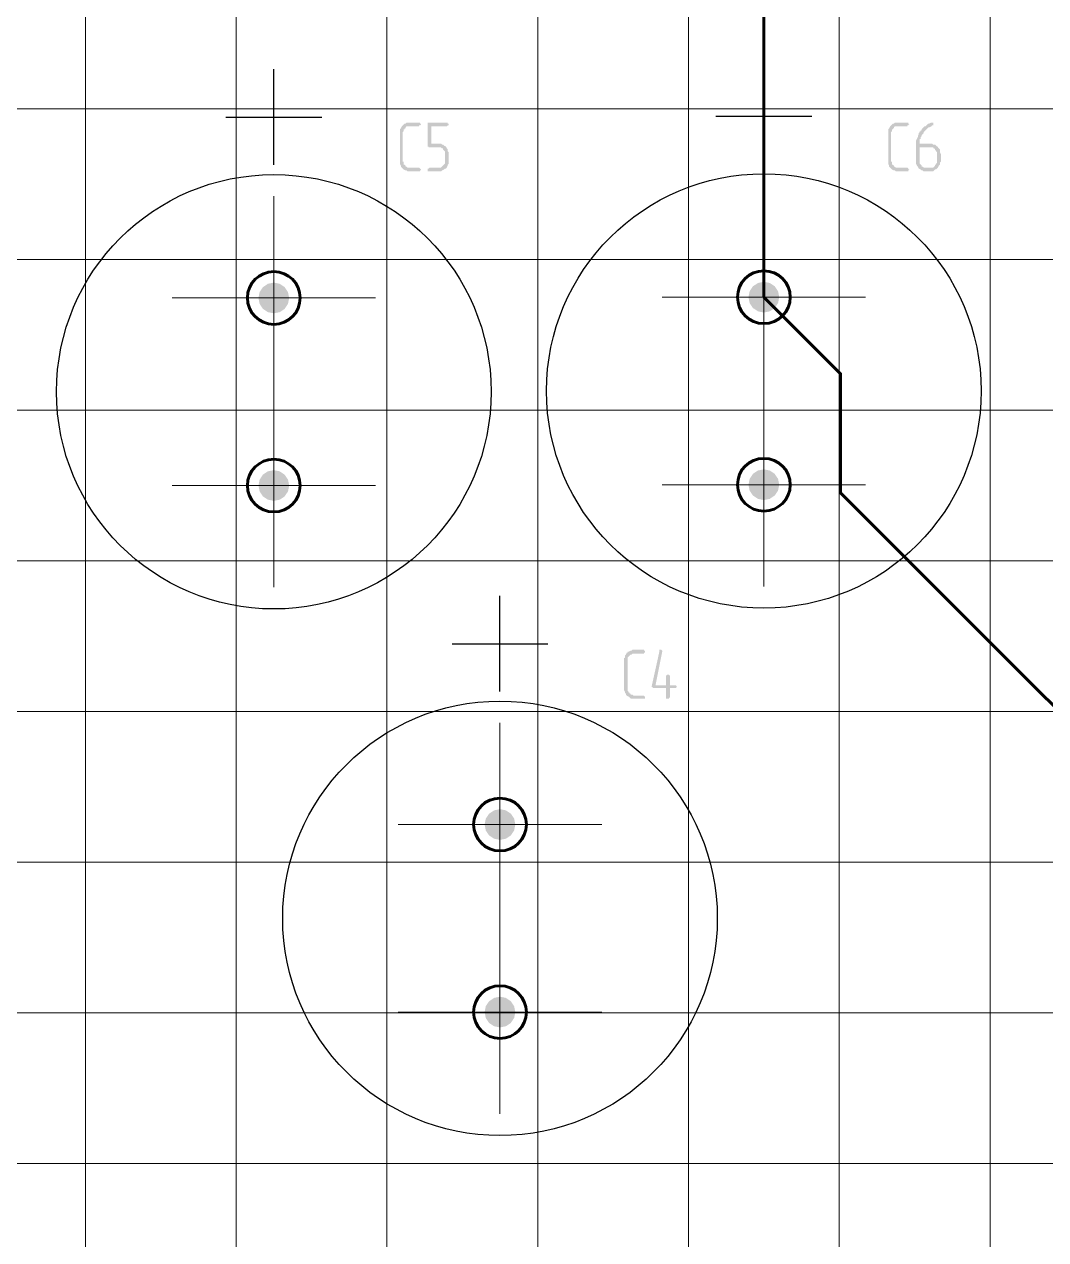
# Paper-space layout 'Layout1' of a CAD drawing. Extents: x -1 to 840, y -1 to 593.
# Drawn here: x 127.67 to 154.77, y 437.17 to 469.43 of the extents above; entities that cross this region are included whole.
import ezdxf

# ---------------------------------------------------------------- set-up
doc = ezdxf.new("R2010")
doc.units = 0
doc.header["$MEASUREMENT"] = 0
doc.layers.add('PDF _Геометрия', color=7, linetype='CONTINUOUS')
doc.layers.add('PDF _Сплошная заливка', color=7, linetype='CONTINUOUS')

psp = doc.layouts.get("Layout1")

# ---------------------------------------------------------------- hatches: boundary and pattern name
at = {"layer": 'PDF _Сплошная заливка', "transparency": 33554559}
for points in [[(138.148, 466.822), (138.173, 466.822), (138.173, 466.822), (138.173, 466.797), (138.173, 466.797), (138.198, 466.797), (138.198, 466.771), (138.198, 466.771), (138.198, 466.771), (138.173, 466.746), (138.173, 466.746), (138.173, 466.746), (138.173, 466.746), (138.148, 466.746), (138.148, 466.72), (137.893, 466.72), (137.893, 466.72), (137.868, 466.72), (137.843, 466.72), (137.817, 466.72), (137.792, 466.695), (137.792, 466.67), (137.766, 466.67), (137.766, 466.67), (137.766, 466.644), (137.741, 466.644), (137.741, 466.619), (137.741, 466.593), (137.716, 466.568), (137.716, 466.543), (137.716, 465.806), (137.716, 465.806), (137.716, 465.781), (137.741, 465.781), (137.741, 465.755), (137.741, 465.73), (137.741, 465.704), (137.766, 465.704), (137.792, 465.679), (137.792, 465.679), (137.792, 465.654), (137.792, 465.654), (137.817, 465.654), (137.843, 465.628), (137.868, 465.628), (137.893, 465.628), (137.919, 465.628), (138.148, 465.628), (138.148, 465.628), (138.173, 465.603), (138.173, 465.603), (138.173, 465.603), (138.173, 465.603), (138.198, 465.577), (138.198, 465.577), (138.198, 465.577), (138.198, 465.552), (138.173, 465.552), (138.173, 465.527), (138.173, 465.527), (138.173, 465.527), (138.148, 465.527), (138.148, 465.527), (137.893, 465.527), (137.893, 465.527), (137.868, 465.527), (137.843, 465.527), (137.817, 465.552), (137.792, 465.552), (137.741, 465.577), (137.716, 465.603), (137.716, 465.603), (137.716, 465.603), (137.69, 465.628), (137.69, 465.628), (137.665, 465.654), (137.665, 465.679), (137.639, 465.73), (137.639, 465.755), (137.639, 465.781), (137.639, 465.806), (137.639, 466.543), (137.639, 466.543), (137.639, 466.543), (137.639, 466.568), (137.639, 466.568), (137.639, 466.593), (137.639, 466.619), (137.639, 466.644), (137.665, 466.67), (137.69, 466.72), (137.716, 466.746), (137.716, 466.746), (137.716, 466.746), (137.716, 466.746), (137.741, 466.771), (137.766, 466.797), (137.792, 466.797), (137.817, 466.822), (137.868, 466.822), (137.893, 466.822)], [(138.884, 466.822), (138.91, 466.822), (138.91, 466.822), (138.91, 466.797), (138.935, 466.797), (138.935, 466.797), (138.935, 466.771), (138.935, 466.771), (138.935, 466.771), (138.935, 466.746), (138.91, 466.746), (138.91, 466.746), (138.91, 466.746), (138.91, 466.746), (138.884, 466.72), (138.478, 466.72), (138.478, 466.263), (138.656, 466.263), (138.681, 466.263), (138.706, 466.263), (138.732, 466.263), (138.757, 466.238), (138.783, 466.238), (138.808, 466.212), (138.859, 466.187), (138.859, 466.187), (138.859, 466.162), (138.884, 466.162), (138.884, 466.136), (138.91, 466.111), (138.91, 466.06), (138.935, 466.035), (138.935, 465.984), (138.935, 465.806), (138.935, 465.806), (138.935, 465.806), (138.935, 465.781), (138.935, 465.781), (138.935, 465.755), (138.935, 465.73), (138.91, 465.704), (138.91, 465.679), (138.884, 465.628), (138.859, 465.603), (138.859, 465.603), (138.833, 465.603), (138.808, 465.577), (138.808, 465.577), (138.757, 465.552), (138.732, 465.527), (138.706, 465.527), (138.656, 465.527), (138.427, 465.527), (138.402, 465.527), (138.402, 465.527), (138.376, 465.527), (138.376, 465.527), (138.376, 465.552), (138.376, 465.552), (138.376, 465.577), (138.376, 465.577), (138.376, 465.577), (138.376, 465.577), (138.376, 465.603), (138.376, 465.603), (138.402, 465.603), (138.402, 465.603), (138.427, 465.628), (138.656, 465.628), (138.681, 465.628), (138.706, 465.628), (138.732, 465.628), (138.732, 465.628), (138.757, 465.654), (138.783, 465.679), (138.783, 465.679), (138.783, 465.679), (138.808, 465.704), (138.808, 465.704), (138.833, 465.73), (138.833, 465.755), (138.833, 465.781), (138.833, 465.806), (138.833, 465.984), (138.833, 465.984), (138.833, 466.009), (138.833, 466.009), (138.833, 466.035), (138.833, 466.06), (138.808, 466.085), (138.808, 466.085), (138.783, 466.111), (138.783, 466.111), (138.783, 466.136), (138.757, 466.136), (138.757, 466.136), (138.732, 466.162), (138.706, 466.162), (138.681, 466.162), (138.656, 466.162), (138.402, 466.162), (138.402, 466.162), (138.402, 466.187), (138.402, 466.187), (138.376, 466.187), (138.376, 466.212), (138.376, 466.212), (138.376, 466.771), (138.376, 466.771), (138.376, 466.797), (138.376, 466.797), (138.376, 466.797), (138.376, 466.822), (138.402, 466.822), (138.402, 466.822), (138.427, 466.822)], [(151.104, 466.822), (151.129, 466.822), (151.129, 466.822), (151.129, 466.797), (151.129, 466.797), (151.129, 466.797), (151.155, 466.771), (151.155, 466.771), (151.129, 466.771), (151.129, 466.746), (151.129, 466.746), (151.129, 466.746), (151.129, 466.746), (151.104, 466.746), (151.104, 466.72), (150.85, 466.72), (150.85, 466.72), (150.824, 466.72), (150.799, 466.72), (150.774, 466.72), (150.748, 466.695), (150.748, 466.67), (150.723, 466.67), (150.723, 466.67), (150.723, 466.644), (150.698, 466.644), (150.698, 466.619), (150.698, 466.593), (150.672, 466.568), (150.672, 466.543), (150.672, 465.806), (150.672, 465.806), (150.672, 465.781), (150.698, 465.781), (150.698, 465.755), (150.698, 465.73), (150.698, 465.704), (150.723, 465.704), (150.748, 465.679), (150.748, 465.679), (150.748, 465.654), (150.748, 465.654), (150.774, 465.654), (150.799, 465.628), (150.824, 465.628), (150.85, 465.628), (150.875, 465.628), (151.104, 465.628), (151.104, 465.628), (151.129, 465.603), (151.129, 465.603), (151.129, 465.603), (151.129, 465.603), (151.129, 465.577), (151.155, 465.577), (151.155, 465.577), (151.129, 465.552), (151.129, 465.552), (151.129, 465.527), (151.129, 465.527), (151.129, 465.527), (151.104, 465.527), (151.104, 465.527), (150.85, 465.527), (150.85, 465.527), (150.824, 465.527), (150.799, 465.527), (150.774, 465.552), (150.748, 465.552), (150.698, 465.577), (150.672, 465.603), (150.672, 465.603), (150.672, 465.603), (150.647, 465.628), (150.647, 465.628), (150.621, 465.654), (150.621, 465.679), (150.596, 465.73), (150.596, 465.755), (150.596, 465.781), (150.596, 465.806), (150.596, 466.543), (150.596, 466.543), (150.596, 466.543), (150.596, 466.568), (150.596, 466.568), (150.596, 466.593), (150.596, 466.619), (150.596, 466.644), (150.621, 466.67), (150.647, 466.72), (150.672, 466.746), (150.672, 466.746), (150.672, 466.746), (150.672, 466.746), (150.698, 466.771), (150.723, 466.797), (150.748, 466.797), (150.774, 466.822), (150.824, 466.822), (150.85, 466.822)], [(134.294, 462.166), (134.294, 462.574), (134.451, 462.543), (134.583, 462.454), (134.671, 462.322), (134.702, 462.166)], [(147.297, 462.188), (147.297, 462.595), (147.453, 462.564), (147.585, 462.476), (147.674, 462.344), (147.705, 462.188)], [(134.294, 457.188), (134.294, 457.595), (134.451, 457.564), (134.583, 457.476), (134.671, 457.343), (134.702, 457.188)], [(147.297, 457.209), (147.297, 457.617), (147.453, 457.586), (147.585, 457.497), (147.674, 457.365), (147.705, 457.209)], [(144.118, 452.827), (144.118, 452.827), (144.118, 452.801), (144.118, 452.801), (144.143, 452.801), (144.143, 452.801), (144.143, 452.776), (144.143, 452.776), (144.143, 452.776), (144.143, 452.75), (144.143, 452.75), (144.118, 452.75), (144.118, 452.75), (144.118, 452.725), (144.092, 452.725), (143.864, 452.725), (143.838, 452.725), (143.813, 452.725), (143.813, 452.725), (143.787, 452.7), (143.762, 452.7), (143.737, 452.674), (143.737, 452.674), (143.737, 452.674), (143.711, 452.649), (143.711, 452.649), (143.686, 452.623), (143.686, 452.598), (143.686, 452.573), (143.686, 452.547), (143.686, 451.811), (143.686, 451.811), (143.686, 451.785), (143.686, 451.785), (143.686, 451.76), (143.686, 451.734), (143.711, 451.709), (143.711, 451.684), (143.737, 451.684), (143.737, 451.658), (143.737, 451.658), (143.762, 451.658), (143.762, 451.633), (143.787, 451.633), (143.813, 451.633), (143.838, 451.607), (143.864, 451.607), (144.092, 451.607), (144.118, 451.607), (144.118, 451.607), (144.118, 451.607), (144.118, 451.607), (144.143, 451.582), (144.143, 451.582), (144.143, 451.582), (144.143, 451.557), (144.143, 451.557), (144.143, 451.557), (144.143, 451.531), (144.118, 451.531), (144.118, 451.531), (144.118, 451.531), (144.092, 451.531), (143.864, 451.531), (143.838, 451.531), (143.838, 451.531), (143.813, 451.531), (143.762, 451.531), (143.737, 451.557), (143.711, 451.582), (143.66, 451.607), (143.66, 451.607), (143.66, 451.607), (143.66, 451.607), (143.635, 451.633), (143.635, 451.658), (143.61, 451.684), (143.61, 451.709), (143.584, 451.76), (143.584, 451.785), (143.584, 451.811), (143.584, 452.547), (143.584, 452.547), (143.584, 452.547), (143.584, 452.547), (143.584, 452.573), (143.584, 452.598), (143.61, 452.623), (143.61, 452.649), (143.61, 452.674), (143.635, 452.7), (143.66, 452.75), (143.66, 452.75), (143.66, 452.75), (143.686, 452.75), (143.686, 452.776), (143.711, 452.776), (143.762, 452.801), (143.787, 452.801), (143.813, 452.827), (143.838, 452.827), (144.092, 452.827)], [(144.575, 452.827), (144.575, 452.827), (144.6, 452.801), (144.6, 452.801), (144.6, 452.801), (144.6, 452.801), (144.6, 452.776), (144.6, 452.776), (144.422, 451.887), (144.702, 451.887), (144.702, 452.141), (144.702, 452.141), (144.702, 452.141), (144.702, 452.141), (144.727, 452.166), (144.727, 452.166), (144.727, 452.166), (144.727, 452.166), (144.753, 452.166), (144.753, 452.166), (144.753, 452.166), (144.778, 452.166), (144.778, 452.166), (144.778, 452.166), (144.778, 452.166), (144.804, 452.141), (144.804, 452.141), (144.804, 451.887), (144.931, 451.887), (144.931, 451.887), (144.956, 451.887), (144.956, 451.887), (144.956, 451.887), (144.981, 451.861), (144.981, 451.861), (144.981, 451.861), (144.981, 451.836), (144.981, 451.836), (144.981, 451.836), (144.956, 451.811), (144.956, 451.811), (144.956, 451.811), (144.956, 451.811), (144.931, 451.811), (144.804, 451.811), (144.804, 451.557), (144.804, 451.557), (144.804, 451.557), (144.778, 451.557), (144.778, 451.531), (144.778, 451.531), (144.778, 451.531), (144.753, 451.531), (144.753, 451.531), (144.753, 451.531), (144.753, 451.531), (144.727, 451.531), (144.727, 451.531), (144.702, 451.531), (144.702, 451.531), (144.702, 451.557), (144.702, 451.557), (144.702, 451.811), (144.372, 451.811), (144.372, 451.811), (144.346, 451.811), (144.346, 451.811), (144.346, 451.811), (144.346, 451.836), (144.321, 451.836), (144.321, 451.836), (144.321, 451.861), (144.524, 452.776), (144.524, 452.801), (144.524, 452.801), (144.524, 452.801), (144.524, 452.827), (144.55, 452.827)], [(140.296, 448.188), (140.296, 448.595), (140.452, 448.564), (140.584, 448.476), (140.672, 448.344), (140.703, 448.188)], [(140.296, 443.209), (140.296, 443.617), (140.452, 443.586), (140.584, 443.497), (140.672, 443.365), (140.703, 443.209)]]:
    psp.add_hatch(color=256, dxfattribs=at).paths.add_polyline_path(points)
h = psp.add_hatch(color=256, dxfattribs=at)
h.paths.add_polyline_path([(151.714, 466.162), (151.434, 466.162), (151.434, 465.806), (151.434, 465.806), (151.434, 465.781), (151.434, 465.781), (151.434, 465.755), (151.434, 465.73), (151.46, 465.704), (151.46, 465.704), (151.485, 465.679), (151.485, 465.679), (151.485, 465.654), (151.51, 465.654), (151.51, 465.654), (151.536, 465.628), (151.561, 465.628), (151.587, 465.628), (151.612, 465.628), (151.714, 465.628), (151.739, 465.628), (151.739, 465.628), (151.764, 465.628), (151.79, 465.628), (151.815, 465.654), (151.841, 465.679), (151.841, 465.679), (151.841, 465.679), (151.841, 465.704), (151.866, 465.704), (151.866, 465.73), (151.892, 465.755), (151.892, 465.781), (151.892, 465.806), (151.892, 465.984), (151.892, 465.984), (151.892, 466.009), (151.892, 466.009), (151.892, 466.035), (151.866, 466.06), (151.866, 466.085), (151.841, 466.085), (151.841, 466.111), (151.841, 466.111), (151.815, 466.136), (151.815, 466.136), (151.79, 466.136), (151.79, 466.162), (151.764, 466.162), (151.739, 466.162)], flags=0)
h.paths.add_polyline_path([(151.764, 466.822), (151.764, 466.822), (151.79, 466.822), (151.79, 466.797), (151.79, 466.797), (151.79, 466.797), (151.79, 466.771), (151.79, 466.771), (151.79, 466.771), (151.79, 466.771), (151.79, 466.746), (151.79, 466.746), (151.79, 466.746), (151.764, 466.746), (151.764, 466.746), (151.739, 466.72), (151.739, 466.72), (151.688, 466.695), (151.688, 466.695), (151.688, 466.695), (151.663, 466.695), (151.663, 466.695), (151.637, 466.67), (151.612, 466.644), (151.612, 466.644), (151.612, 466.644), (151.587, 466.619), (151.587, 466.619), (151.561, 466.593), (151.536, 466.568), (151.536, 466.543), (151.51, 466.517), (151.51, 466.517), (151.51, 466.517), (151.485, 466.492), (151.485, 466.492), (151.485, 466.466), (151.46, 466.441), (151.46, 466.416), (151.46, 466.39), (151.46, 466.39), (151.434, 466.39), (151.434, 466.365), (151.434, 466.365), (151.434, 466.339), (151.434, 466.314), (151.434, 466.289), (151.434, 466.263), (151.714, 466.263), (151.714, 466.263), (151.739, 466.263), (151.764, 466.263), (151.79, 466.238), (151.841, 466.238), (151.866, 466.212), (151.892, 466.187), (151.917, 466.187), (151.917, 466.162), (151.917, 466.162), (151.942, 466.136), (151.968, 466.111), (151.968, 466.06), (151.968, 466.035), (151.993, 465.984), (151.993, 465.806), (151.993, 465.806), (151.993, 465.806), (151.993, 465.781), (151.993, 465.781), (151.968, 465.755), (151.968, 465.73), (151.968, 465.704), (151.942, 465.679), (151.917, 465.628), (151.892, 465.603), (151.892, 465.603), (151.892, 465.603), (151.866, 465.577), (151.841, 465.577), (151.815, 465.552), (151.79, 465.527), (151.739, 465.527), (151.714, 465.527), (151.612, 465.527), (151.587, 465.527), (151.561, 465.527), (151.536, 465.527), (151.51, 465.552), (151.485, 465.552), (151.46, 465.577), (151.409, 465.603), (151.409, 465.603), (151.409, 465.603), (151.409, 465.628), (151.383, 465.628), (151.383, 465.654), (151.358, 465.679), (151.333, 465.73), (151.333, 465.755), (151.333, 465.781), (151.333, 465.806), (151.333, 466.212), (151.333, 466.212), (151.333, 466.212), (151.333, 466.238), (151.333, 466.238), (151.333, 466.263), (151.333, 466.289), (151.333, 466.314), (151.333, 466.339), (151.358, 466.39), (151.383, 466.441), (151.383, 466.466), (151.409, 466.517), (151.409, 466.543), (151.434, 466.568), (151.434, 466.568), (151.434, 466.568), (151.434, 466.593), (151.46, 466.593), (151.46, 466.619), (151.485, 466.619), (151.485, 466.644), (151.51, 466.67), (151.536, 466.695), (151.561, 466.72), (151.587, 466.72), (151.612, 466.746), (151.637, 466.771), (151.663, 466.797), (151.688, 466.797), (151.739, 466.822), (151.739, 466.822)], flags=0)
at = {"layer": 'PDF _Сплошная заливка', "true_color": 0xffffff, "transparency": 33554559}
for points in [[(133.887, 462.166), (133.918, 462.322), (134.006, 462.454), (134.138, 462.543), (134.294, 462.574), (134.294, 462.166)], [(146.889, 462.188), (146.92, 462.344), (147.008, 462.476), (147.141, 462.564), (147.297, 462.595), (147.297, 462.188)], [(134.294, 461.758), (134.138, 461.789), (134.006, 461.877), (133.918, 462.01), (133.887, 462.166), (134.294, 462.166)], [(134.702, 462.166), (134.671, 462.01), (134.583, 461.877), (134.451, 461.789), (134.294, 461.758), (134.294, 462.166)], [(147.297, 461.78), (147.141, 461.811), (147.008, 461.899), (146.92, 462.031), (146.889, 462.188), (147.297, 462.188)], [(147.705, 462.188), (147.674, 462.031), (147.585, 461.899), (147.453, 461.811), (147.297, 461.78), (147.297, 462.188)], [(133.887, 457.188), (133.918, 457.343), (134.006, 457.476), (134.138, 457.564), (134.294, 457.595), (134.294, 457.188)], [(146.889, 457.209), (146.92, 457.365), (147.008, 457.497), (147.141, 457.586), (147.297, 457.617), (147.297, 457.209)], [(134.294, 456.78), (134.138, 456.811), (134.006, 456.899), (133.918, 457.031), (133.887, 457.188), (134.294, 457.188)], [(134.702, 457.188), (134.671, 457.031), (134.583, 456.899), (134.451, 456.811), (134.294, 456.78), (134.294, 457.188)], [(147.297, 456.801), (147.141, 456.832), (147.008, 456.921), (146.92, 457.053), (146.889, 457.209), (147.297, 457.209)], [(147.705, 457.209), (147.674, 457.053), (147.585, 456.921), (147.453, 456.832), (147.297, 456.801), (147.297, 457.209)], [(139.888, 448.188), (139.919, 448.344), (140.007, 448.476), (140.14, 448.564), (140.296, 448.595), (140.296, 448.188)], [(140.296, 447.78), (140.14, 447.811), (140.007, 447.899), (139.919, 448.031), (139.888, 448.188), (140.296, 448.188)], [(140.703, 448.188), (140.672, 448.031), (140.584, 447.899), (140.452, 447.811), (140.296, 447.78), (140.296, 448.188)], [(139.888, 443.209), (139.919, 443.365), (140.007, 443.497), (140.14, 443.586), (140.296, 443.617), (140.296, 443.209)], [(140.296, 442.801), (140.14, 442.832), (140.007, 442.921), (139.919, 443.053), (139.888, 443.209), (140.296, 443.209)], [(140.703, 443.209), (140.672, 443.053), (140.584, 442.921), (140.452, 442.832), (140.296, 442.801), (140.296, 443.209)]]:
    psp.add_hatch(color=7, dxfattribs=at).paths.add_polyline_path(points)

# ---------------------------------------------------------------- linework, layer by layer
at = {"layer": 'PDF _Геометрия', "lineweight": 20}
for points in [[(129.294, 329.948), (129.294, 331.188), (129.294, 491.187)], [(133.294, 328.708), (133.294, 331.188), (133.294, 491.187)], [(137.295, 329.948), (137.295, 331.188), (137.295, 491.187)], [(141.296, 328.708), (141.296, 331.188), (141.296, 491.187)], [(145.296, 329.948), (145.296, 331.188), (145.296, 491.187)], [(149.297, 328.708), (149.297, 331.188), (149.297, 491.187)], [(153.298, 329.948), (153.298, 331.188), (153.298, 491.187)], [(106.809, 467.187), (109.29, 467.187), (349.334, 467.187)], [(134.294, 459.466), (134.294, 464.866)], [(147.297, 459.488), (147.297, 464.888)], [(134.294, 459.766), (134.294, 464.566)], [(147.297, 459.787), (147.297, 464.588)], [(108.05, 463.188), (109.29, 463.188), (349.334, 463.188)], [(131.594, 462.166), (136.995, 462.166)], [(131.894, 462.166), (136.695, 462.166)], [(144.596, 462.188), (149.997, 462.188)], [(144.897, 462.188), (149.697, 462.188)], [(134.294, 454.487), (134.294, 459.888)], [(147.297, 454.509), (147.297, 459.909)], [(134.294, 454.788), (134.294, 459.588)], [(147.297, 454.809), (147.297, 459.609)], [(106.809, 459.187), (109.29, 459.187), (349.334, 459.187)], [(131.594, 457.188), (136.995, 457.188)], [(131.894, 457.188), (136.695, 457.188)], [(144.596, 457.209), (149.997, 457.209)], [(144.897, 457.209), (149.697, 457.209)], [(108.05, 455.188), (109.29, 455.188), (349.334, 455.188)], [(106.809, 451.188), (109.29, 451.188), (349.334, 451.188)], [(140.296, 445.488), (140.296, 450.888)], [(140.296, 445.788), (140.296, 450.587)], [(137.595, 448.188), (142.996, 448.188)], [(137.895, 448.188), (142.696, 448.188)], [(108.05, 447.188), (109.29, 447.188), (349.334, 447.188)], [(140.296, 440.509), (140.296, 445.909)], [(140.296, 440.809), (140.296, 445.609)], [(106.809, 443.188), (109.29, 443.188), (349.334, 443.188)], [(137.595, 443.209), (142.996, 443.209)], [(137.895, 443.209), (142.696, 443.209)], [(108.05, 439.188), (109.29, 439.188), (349.334, 439.188)]]:
    psp.add_lwpolyline(points, dxfattribs=at)
at = {"layer": 'PDF _Геометрия', "lineweight": 60}
psp.add_lwpolyline([(167.22, 430.188), (160.299, 437.107), (160.299, 440.947), (160.299, 446.027), (149.331, 456.994), (149.331, 460.154), (147.297, 462.188), (147.297, 473.209), (147.297, 478.187)], dxfattribs=at)
at = {"layer": 'PDF _Геометрия', "lineweight": 30}
for points in [[(134.294, 465.697), (134.294, 468.237)], [(147.297, 465.718), (147.297, 468.258)], [(133.024, 466.967), (135.565, 466.967)], [(146.027, 466.988), (148.567, 466.988)], [(140.296, 451.718), (140.296, 454.258)], [(139.025, 452.988), (141.566, 452.988)]]:
    psp.add_lwpolyline(points, dxfattribs=at)
for centre in [(134.295, 459.676), (147.297, 459.698), (140.296, 445.698)]:
    psp.add_circle(centre, 5.766, dxfattribs=at)
at = {"layer": 'PDF _Геометрия', "lineweight": 60}
for centre in [(134.294, 462.166), (134.294, 462.166), (147.297, 462.187), (147.297, 462.187), (134.294, 457.187), (134.294, 457.187), (147.297, 457.209), (147.297, 457.209), (140.296, 448.188), (140.296, 448.188), (140.296, 443.209), (140.296, 443.209)]:
    psp.add_circle(centre, 0.7, dxfattribs=at)

doc.saveas('drawing.dxf')
